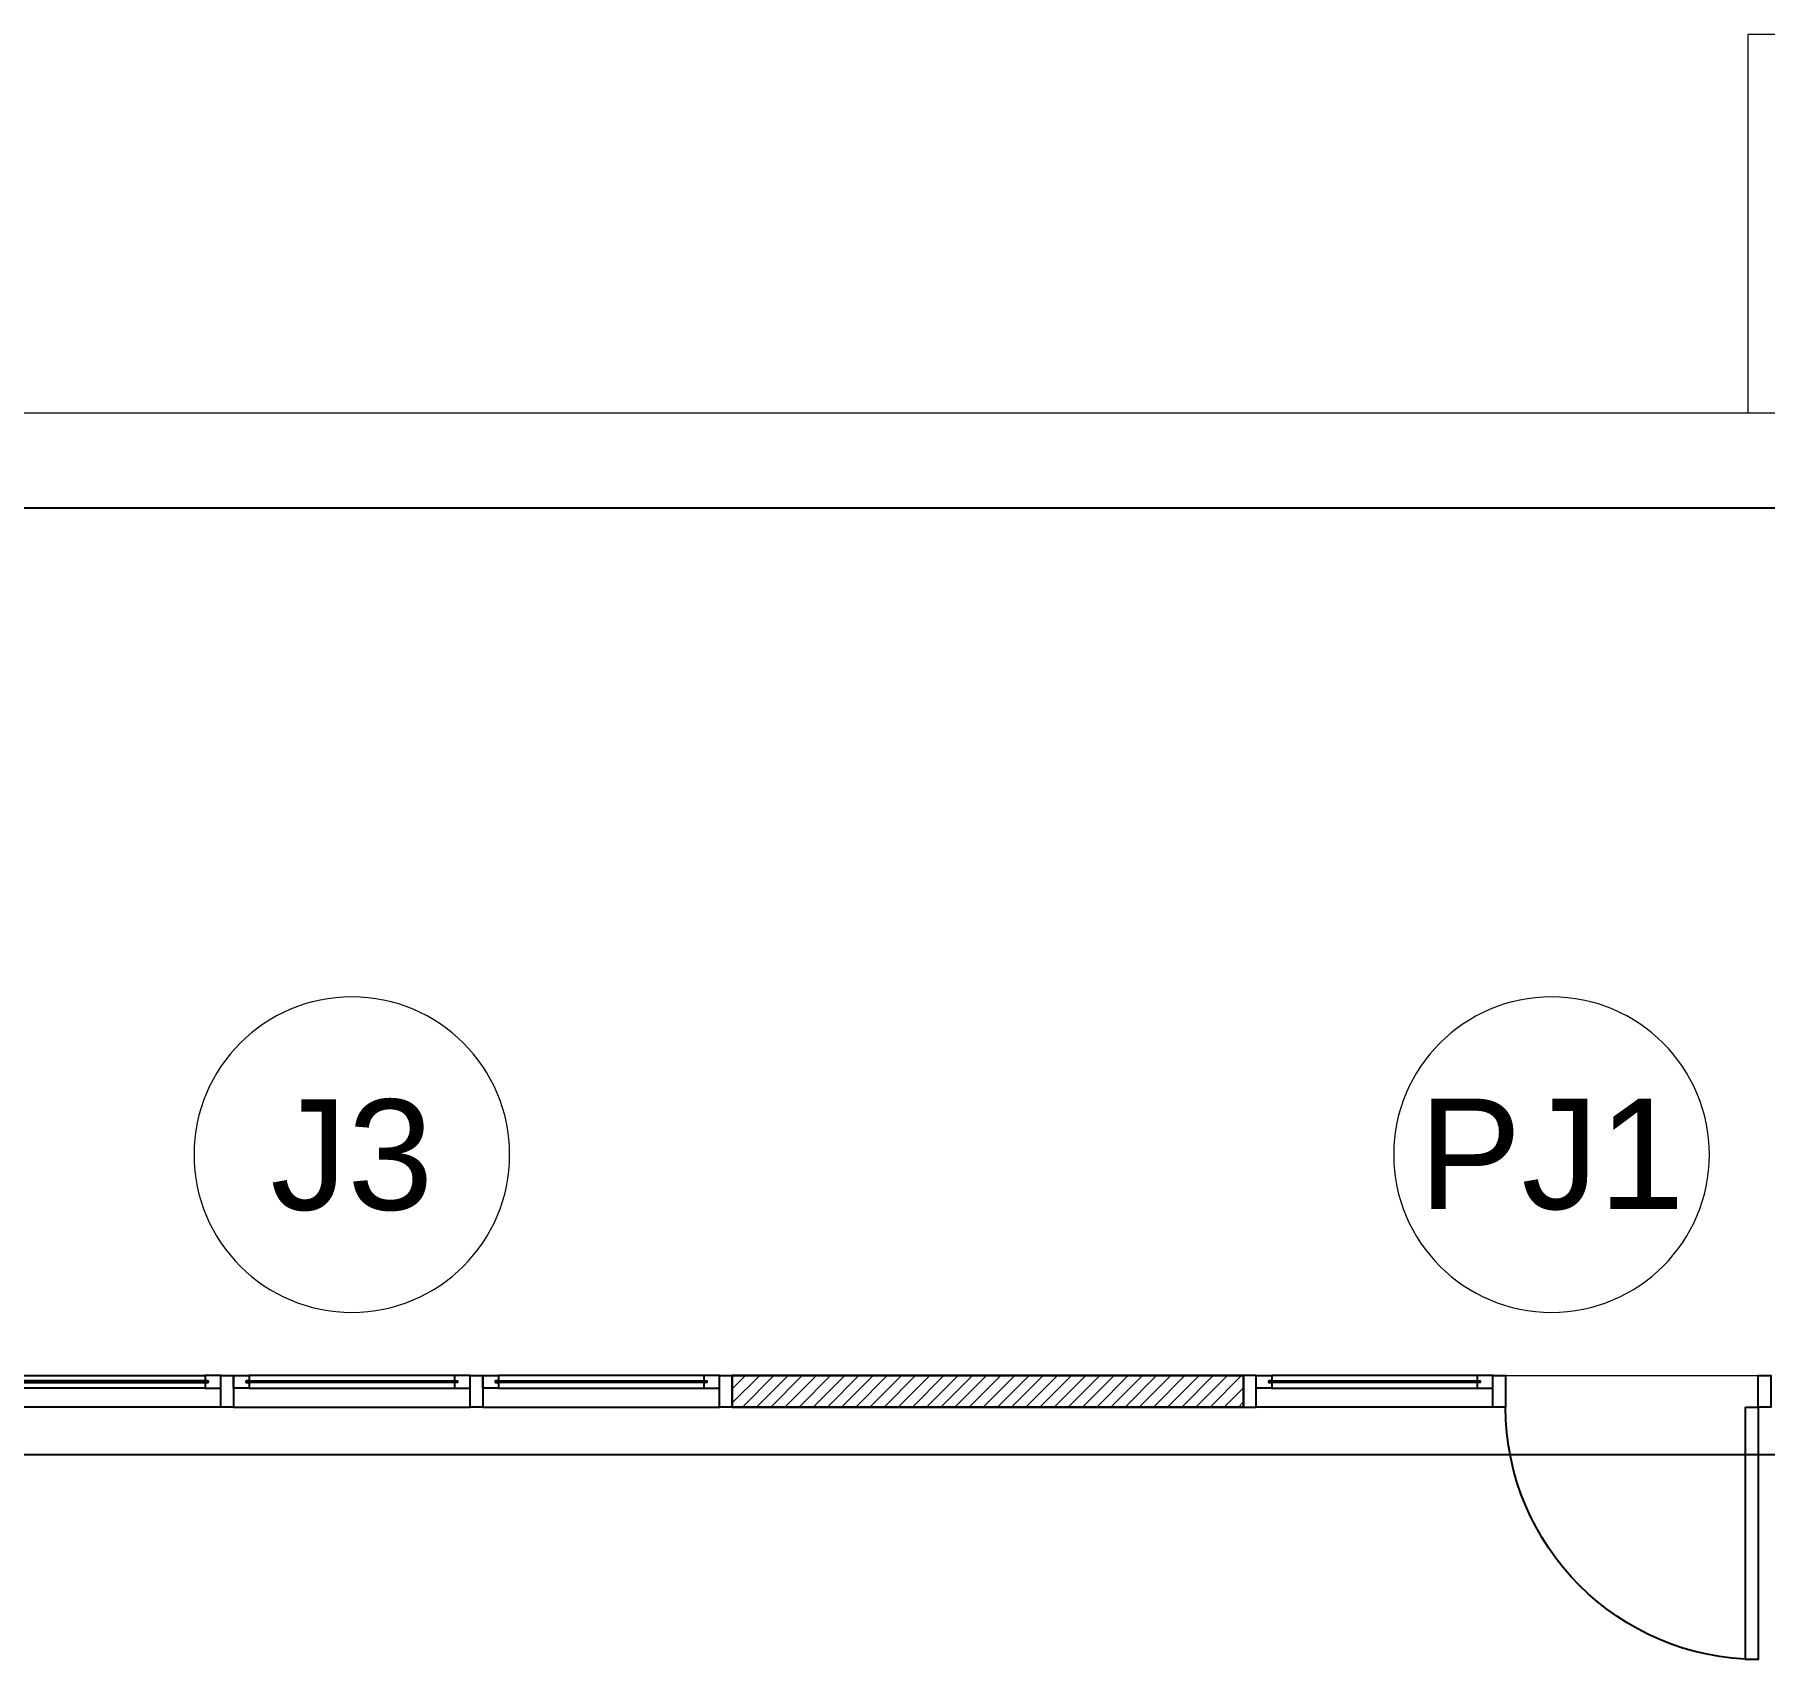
# Model space of a CAD drawing. Header units: millimetres. Extents: x -108 to 351, y -17 to 192.
# Drawn here: x 0.45 to 5.93, y 12.45 to 17.6 of the extents above; entities that cross this region are included whole.
import ezdxf
from ezdxf.enums import TextEntityAlignment as Align

# ---------------------------------------------------------------- set-up
doc = ezdxf.new("R2010")
doc.units = ezdxf.units.MM
for name, color, linetype, lineweight in [('ars', 11, 'Continuous', 0), ('KOL', 1, 'Continuous', 30), ('lan', 7, 'Continuous', 15), ('NOT', 7, 'Continuous', 20)]:
    doc.layers.add(name, color=color, linetype=linetype, lineweight=lineweight)
doc.layers.add('as', color=1, linetype='Continuous', plot=False)
doc.layers.add('Kusen', color=30, linetype='Continuous')
doc.styles.add('S', font='simplex', dxfattribs={"width": 0.75})
doc.styles.get("Standard").update_dxf_attribs({"font": 'arial.ttf'})

# ---------------------------------------------------------------- blocks, each defined once
blk = doc.blocks.new('NAV')
blk.add_circle((0, -0.4), 0.4)
at = {"style": 'S', "width": 0.75, "flags": 4}
blk.add_attdef('AV', text='', height=0.3, dxfattribs=at).set_placement((0, -0.4), align=Align.MIDDLE)
blk = doc.blocks.new('BV 241')
at = {"layer": 'Kusen'}
for p, q in [((-1.115, 0.1), (-0.465, 0.1)), ((-0.465, 0.06), (-1.115, 0.06)), ((0.325, 0.1), (-0.325, 0.1)), ((-0.325, 0.06), (0.325, 0.06)), ((1.115, 0.1), (0.465, 0.1)), ((0.465, 0.06), (1.115, 0.06)), ((-0.415, 0), (-1.165, 0)), ((-0.375, 0), (0.375, 0)), ((0.415, 0), (1.165, 0))]:
    blk.add_line(p, q, dxfattribs=at)
for points in [[(-1.205, 0), (-1.165, 0), (-1.165, 0.1), (-1.205, 0.1)], [(-0.375, 0), (-0.415, 0), (-0.415, 0.1), (-0.375, 0.1)], [(0.415, 0), (0.375, 0), (0.375, 0.1), (0.415, 0.1)], [(1.205, 0), (1.165, 0), (1.165, 0.1), (1.205, 0.1)]]:
    blk.add_lwpolyline(points, close=True, dxfattribs=at)
for points in [[(-1.115, 0.0775), (-1.115, 0.06), (-1.165, 0.06), (-1.165, 0.1), (-1.115, 0.1), (-1.115, 0.0825), (-1.125, 0.0825), (-1.125, 0.0775), (-1.115, 0.0775)], [(-0.465, 0.0775), (-0.465, 0.06), (-0.415, 0.06), (-0.415, 0.1), (-0.465, 0.1), (-0.465, 0.0825), (-0.455, 0.0825), (-0.455, 0.0775), (-0.465, 0.0775)], [(-0.325, 0.0775), (-0.325, 0.06), (-0.375, 0.06), (-0.375, 0.1), (-0.325, 0.1), (-0.325, 0.0825), (-0.335, 0.0825), (-0.335, 0.0775), (-0.325, 0.0775)], [(0.325, 0.0775), (0.325, 0.06), (0.375, 0.06), (0.375, 0.1), (0.325, 0.1), (0.325, 0.0825), (0.335, 0.0825), (0.335, 0.0775), (0.325, 0.0775)], [(0.465, 0.0775), (0.465, 0.06), (0.415, 0.06), (0.415, 0.1), (0.465, 0.1), (0.465, 0.0825), (0.455, 0.0825), (0.455, 0.0775), (0.465, 0.0775)], [(1.115, 0.0775), (1.115, 0.06), (1.165, 0.06), (1.165, 0.1), (1.115, 0.1), (1.115, 0.0825), (1.125, 0.0825), (1.125, 0.0775), (1.115, 0.0775)]]:
    blk.add_lwpolyline(points, dxfattribs=at)
at = {"layer": 'Kusen', "color": 141}
for points in [[(-1.125, 0.0775), (-0.455, 0.0775), (-0.455, 0.0825), (-1.125, 0.0825)], [(0.335, 0.0775), (-0.335, 0.0775), (-0.335, 0.0825), (0.335, 0.0825)], [(1.125, 0.0775), (0.455, 0.0775), (0.455, 0.0825), (1.125, 0.0825)]]:
    blk.add_lwpolyline(points, close=True, dxfattribs=at)
blk = doc.blocks.new('P.80')
at = {"layer": 'Kusen'}
for points in [[(-69.8094, -74.8368), (-69.7694, -74.8368), (-69.7694, -74.0368), (-69.8094, -74.0368)], [(-70.6094, -74.9368), (-70.5694, -74.9368), (-70.5694, -74.8368), (-70.6094, -74.8368)], [(-69.7694, -74.9368), (-69.7294, -74.9368), (-69.7294, -74.8368), (-69.7694, -74.8368)]]:
    blk.add_lwpolyline(points, close=True, dxfattribs=at)
blk.add_arc((-69.7694, -74.8368), 0.8, 90, 180, dxfattribs=at)
blk = doc.blocks.new('lt dasar')
at = {"layer": 'ars'}
h = blk.add_hatch(dxfattribs=at)
h.set_pattern_fill('ANSI31', color=256, scale=0.01, style=0)
h.set_pattern_definition([(45, (-12.26, 13.25), (-0.02245064, 0.02245064), [])])
h.paths.add_polyline_path([(2.66, 13.25), (4.28, 13.25), (4.28, 13.35), (2.66, 13.35)])
at = {"layer": 'as'}
for p, q in [((0, 16.1), (30.65, 16.1)), ((0, 13.1), (74.4, 13.1))]:
    blk.add_line(p, q, dxfattribs=at)
at = {"layer": 'KOL'}
blk.add_lwpolyline([(2.66, 13.25), (4.28, 13.25), (4.28, 13.35), (2.66, 13.35)], close=True, dxfattribs=at)
at = {"layer": 'Kusen'}
for p, q in [((5.02, 13.35), (4.37, 13.35)), ((4.37, 13.31), (5.02, 13.31)), ((5.07, 13.25), (4.32, 13.25))]:
    blk.add_line(p, q, dxfattribs=at)
blk.add_lwpolyline([(4.32, 13.35), (4.28, 13.35), (4.28, 13.25), (4.32, 13.25)], close=True, dxfattribs=at)
for points in [[(4.37, 13.3275), (4.37, 13.31), (4.32, 13.31), (4.32, 13.35), (4.37, 13.35), (4.37, 13.3325), (4.36, 13.3325), (4.36, 13.3275), (4.37, 13.3275)], [(5.02, 13.3275), (5.02, 13.31), (5.07, 13.31), (5.07, 13.35), (5.02, 13.35), (5.02, 13.3325), (5.03, 13.3325), (5.03, 13.3275), (5.02, 13.3275)]]:
    blk.add_lwpolyline(points, dxfattribs=at)
at = {"layer": 'Kusen', "color": 141}
blk.add_lwpolyline([(5.03, 13.3275), (4.36, 13.3275), (4.36, 13.3325), (5.03, 13.3325)], close=True, dxfattribs=at)
at = {"layer": 'lan'}
for p, q in [((5.8779, 17.6), (5.8779, 16.4)), ((19.7139, 17.6), (5.8779, 17.6)), ((30.5, 16.4), (-1.55, 16.4)), ((5.11, 13.35), (5.91, 13.35))]:
    blk.add_line(p, q, dxfattribs=at)
at = {"layer": 'Kusen'}
blk.add_blockref('BV 241', (1.455, 13.25), dxfattribs=at)
at = {"layer": 'Kusen', "xscale": -1, "rotation": 180}
blk.add_blockref('P.80', (75.6794, -61.5868), dxfattribs=at)

msp = doc.modelspace()

# ---------------------------------------------------------------- block references
at = {"layer": 'lan'}
msp.add_blockref('lt dasar', (0, 0), dxfattribs=at)
at = {"layer": 'NOT'}
ref = msp.add_blockref('NAV', (1.455, 14.55), dxfattribs=dict(at, xscale=-1.25, yscale=1.25, zscale=1.25))
ref.add_attrib('AV', 'J3', dxfattribs={"layer": '0', "height": 0.35, "flags": 4}).set_placement((1.455, 14.05), align=Align.MIDDLE)
ref = msp.add_blockref('NAV', (5.25557, 14.55), dxfattribs=dict(at, xscale=-1.25, yscale=1.25, zscale=1.25))
ref.add_attrib('AV', 'PJ1', dxfattribs={"layer": '0', "height": 0.35, "flags": 4}).set_placement((5.25557, 14.05), align=Align.MIDDLE)

doc.saveas('drawing.dxf')
